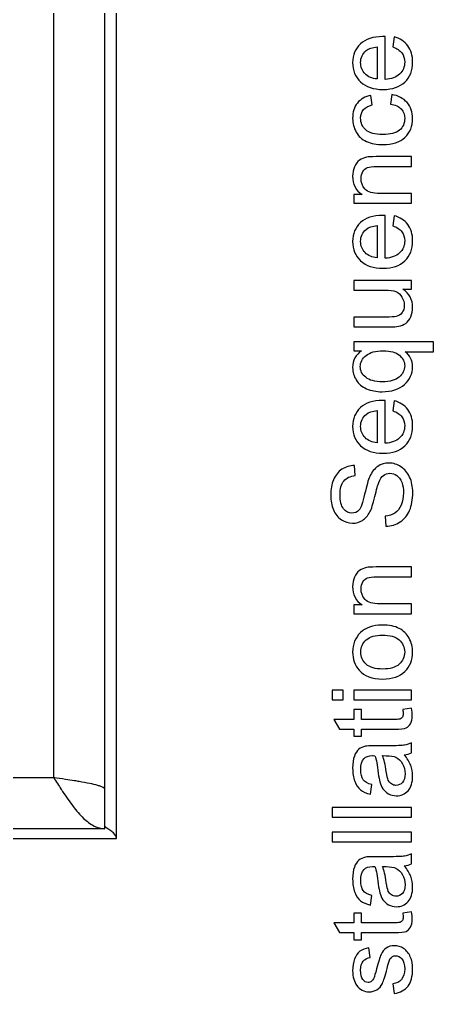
# Model space of a CAD drawing. Header units: millimetres. Extents: x 4086 to 8318, y 123 to 1549.
# Drawn here: x 7048.2 to 7058.74, y 1114.93 to 1139.72 of the extents above; entities that cross this region are included whole.
import ezdxf

# ---------------------------------------------------------------- set-up
doc = ezdxf.new("R2010")
doc.units = ezdxf.units.MM
doc.layers.add('20_ALL_FEATURES', color=7, linetype='Continuous')
doc.layers.add('layer 3', color=7, linetype='Continuous')

msp = doc.modelspace()

# ---------------------------------------------------------------- linework, layer by layer
at = {"layer": '20_ALL_FEATURES', "color": 7, "linetype": 'Continuous'}
for p, q in [((7049.073, 1120.425), (7049.073, 1174.425)), ((7050.673, 1118.875), (7050.673, 1167.875)), ((7050.373, 1119.125), (7050.373, 1167.575)), ((7032.273, 1120.425), (7049.073, 1120.425)), ((7049.289, 1120.088), (7049.299, 1120.073)), ((7050.373, 1119.125), (7030.973, 1119.125)), ((7050.373, 1119.175), (7050.39, 1119.167)), ((7050.396, 1119.16), (7050.373, 1119.175)), ((7030.673, 1118.875), (7050.673, 1118.875))]:
    msp.add_line(p, q, dxfattribs=at)
for centre, radius, start, end in [((7039.669, 1055.959), 65.148, 81.43311, 81.70071), ((7047.558, 1107.56), 12.946, 80.3749, 80.6151), ((7060.096, 1127.21), 12.942, 213.198, 213.3863)]:
    msp.add_arc(centre, radius, start, end, dxfattribs=at)
msp.add_open_spline([(7049.073, 1120.425), (7049.137, 1120.324), (7049.201, 1120.223), (7049.266, 1120.124)], degree=3, dxfattribs=at)
for points, knots in [([(7049.669, 1120.334), (7049.645, 1120.337), (7049.547, 1120.353), (7049.448, 1120.369), (7049.374, 1120.38)], [0, 0, 0, 0, 0.241208, 1, 1, 1, 1]), ([(7050.373, 1120.125), (7050.373, 1120.147), (7050.329, 1120.177), (7050.269, 1120.202), (7050.155, 1120.239), (7049.972, 1120.28), (7049.813, 1120.309), (7049.723, 1120.325)], [0, 0, 0, 0, 0.096452, 0.183265, 0.29768, 0.604596, 1, 1, 1, 1]), ([(7049.299, 1120.073), (7049.385, 1119.944), (7049.549, 1119.704), (7049.809, 1119.397), (7050.077, 1119.183), (7050.28, 1119.125), (7050.373, 1119.125)], [0, 0, 0, 0, 0.314479, 0.58849, 0.813028, 1, 1, 1, 1]), ([(7050.673, 1118.875), (7050.673, 1118.929), (7050.607, 1119.013), (7050.501, 1119.092), (7050.432, 1119.137), (7050.396, 1119.16)], [0, 0, 0, 0, 0.401635, 0.682748, 1, 1, 1, 1])]:
    msp.add_open_spline(points, degree=3, knots=knots, dxfattribs=at)
at = {"layer": 'layer 3'}
for points, knots in [([(7057.701, 1139.019), (7057.701, 1139.019), (7057.735, 1139.276), (7057.735, 1139.276), (7057.735, 1139.276), (7057.884, 1139.236), (7058, 1139.161), (7058.083, 1139.052), (7058.083, 1139.052), (7058.165, 1138.943), (7058.206, 1138.803), (7058.206, 1138.634), (7058.206, 1138.634), (7058.206, 1138.42), (7058.141, 1138.251), (7058.009, 1138.126), (7058.009, 1138.126), (7057.878, 1138.001), (7057.693, 1137.938), (7057.455, 1137.938), (7057.455, 1137.938), (7057.21, 1137.938), (7057.019, 1138.001), (7056.883, 1138.128), (7056.883, 1138.128), (7056.747, 1138.254), (7056.68, 1138.418), (7056.68, 1138.62), (7056.68, 1138.62), (7056.68, 1138.815), (7056.746, 1138.975), (7056.879, 1139.098), (7056.879, 1139.098), (7057.012, 1139.222), (7057.199, 1139.284), (7057.441, 1139.284), (7057.441, 1139.284), (7057.455, 1139.284), (7057.477, 1139.284), (7057.507, 1139.283), (7057.507, 1139.283), (7057.507, 1139.283), (7057.507, 1138.192), (7057.507, 1138.192), (7057.507, 1138.192), (7057.667, 1138.201), (7057.79, 1138.247), (7057.875, 1138.328), (7057.875, 1138.328), (7057.96, 1138.41), (7058.003, 1138.512), (7058.003, 1138.634), (7058.003, 1138.634), (7058.003, 1138.724), (7057.979, 1138.802), (7057.931, 1138.866), (7057.931, 1138.866), (7057.883, 1138.93), (7057.807, 1138.981), (7057.701, 1139.019)], [0, 0, 0, 0, 0.0625, 0.0625, 0.0625, 0.0625, 0.125, 0.125, 0.125, 0.125, 0.1875, 0.1875, 0.1875, 0.1875, 0.25, 0.25, 0.25, 0.25, 0.3125, 0.3125, 0.3125, 0.3125, 0.375, 0.375, 0.375, 0.375, 0.4375, 0.4375, 0.4375, 0.4375, 0.5, 0.5, 0.5, 0.5, 0.5625, 0.5625, 0.5625, 0.5625, 0.625, 0.625, 0.625, 0.625, 0.6875, 0.6875, 0.6875, 0.6875, 0.75, 0.75, 0.75, 0.75, 0.8125, 0.8125, 0.8125, 0.8125, 0.875, 0.875, 0.875, 0.875, 1, 1, 1, 1]), ([(7057.303, 1138.206), (7057.303, 1138.206), (7057.303, 1139.022), (7057.303, 1139.022), (7057.303, 1139.022), (7057.18, 1139.011), (7057.088, 1138.979), (7057.026, 1138.928), (7057.026, 1138.928), (7056.931, 1138.85), (7056.883, 1138.747), (7056.883, 1138.621), (7056.883, 1138.621), (7056.883, 1138.508), (7056.921, 1138.412), (7056.997, 1138.335), (7056.997, 1138.335), (7057.073, 1138.257), (7057.175, 1138.215), (7057.303, 1138.206)], [0, 0, 0, 0, 0.166667, 0.166667, 0.166667, 0.166667, 0.333333, 0.333333, 0.333333, 0.333333, 0.5, 0.5, 0.5, 0.5, 0.666667, 0.666667, 0.666667, 0.666667, 1, 1, 1, 1]), ([(7057.639, 1137.566), (7057.639, 1137.566), (7057.673, 1137.808), (7057.673, 1137.808), (7057.673, 1137.808), (7057.84, 1137.781), (7057.97, 1137.714), (7058.065, 1137.604), (7058.065, 1137.604), (7058.159, 1137.495), (7058.206, 1137.36), (7058.206, 1137.2), (7058.206, 1137.2), (7058.206, 1137), (7058.141, 1136.839), (7058.01, 1136.718), (7058.01, 1136.718), (7057.88, 1136.596), (7057.692, 1136.536), (7057.449, 1136.536), (7057.449, 1136.536), (7057.291, 1136.536), (7057.153, 1136.562), (7057.034, 1136.614), (7057.034, 1136.614), (7056.916, 1136.666), (7056.827, 1136.746), (7056.769, 1136.853), (7056.769, 1136.853), (7056.709, 1136.96), (7056.68, 1137.076), (7056.68, 1137.202), (7056.68, 1137.202), (7056.68, 1137.361), (7056.72, 1137.491), (7056.8, 1137.591), (7056.8, 1137.591), (7056.881, 1137.693), (7056.995, 1137.758), (7057.143, 1137.786), (7057.143, 1137.786), (7057.143, 1137.786), (7057.179, 1137.546), (7057.179, 1137.546), (7057.179, 1137.546), (7057.081, 1137.523), (7057.007, 1137.482), (7056.957, 1137.424), (7056.957, 1137.424), (7056.908, 1137.365), (7056.883, 1137.295), (7056.883, 1137.212), (7056.883, 1137.212), (7056.883, 1137.087), (7056.928, 1136.985), (7057.017, 1136.907), (7057.017, 1136.907), (7057.107, 1136.829), (7057.248, 1136.79), (7057.442, 1136.79), (7057.442, 1136.79), (7057.638, 1136.79), (7057.781, 1136.827), (7057.87, 1136.902), (7057.87, 1136.902), (7057.959, 1136.978), (7058.003, 1137.076), (7058.003, 1137.197), (7058.003, 1137.197), (7058.003, 1137.295), (7057.974, 1137.377), (7057.914, 1137.441), (7057.914, 1137.441), (7057.855, 1137.507), (7057.763, 1137.548), (7057.639, 1137.566)], [0, 0, 0, 0, 0.05, 0.05, 0.05, 0.05, 0.1, 0.1, 0.1, 0.1, 0.15, 0.15, 0.15, 0.15, 0.2, 0.2, 0.2, 0.2, 0.25, 0.25, 0.25, 0.25, 0.3, 0.3, 0.3, 0.3, 0.35, 0.35, 0.35, 0.35, 0.4, 0.4, 0.4, 0.4, 0.45, 0.45, 0.45, 0.45, 0.5, 0.5, 0.5, 0.5, 0.55, 0.55, 0.55, 0.55, 0.6, 0.6, 0.6, 0.6, 0.65, 0.65, 0.65, 0.65, 0.7, 0.7, 0.7, 0.7, 0.75, 0.75, 0.75, 0.75, 0.8, 0.8, 0.8, 0.8, 0.85, 0.85, 0.85, 0.85, 0.9, 0.9, 0.9, 0.9, 1, 1, 1, 1]), ([(7058.175, 1135.04), (7058.175, 1135.04), (7056.711, 1135.04), (7056.711, 1135.04), (7056.711, 1135.04), (7056.711, 1135.04), (7056.711, 1135.263), (7056.711, 1135.263), (7056.711, 1135.263), (7056.711, 1135.263), (7056.919, 1135.263), (7056.919, 1135.263), (7056.919, 1135.263), (7056.759, 1135.37), (7056.68, 1135.525), (7056.68, 1135.728), (7056.68, 1135.728), (7056.68, 1135.816), (7056.696, 1135.897), (7056.727, 1135.971), (7056.727, 1135.971), (7056.759, 1136.045), (7056.801, 1136.1), (7056.852, 1136.137), (7056.852, 1136.137), (7056.903, 1136.174), (7056.964, 1136.199), (7057.035, 1136.214), (7057.035, 1136.214), (7057.081, 1136.223), (7057.161, 1136.228), (7057.276, 1136.228), (7057.276, 1136.228), (7057.276, 1136.228), (7058.175, 1136.228), (7058.175, 1136.228), (7058.175, 1136.228), (7058.175, 1136.228), (7058.175, 1135.979), (7058.175, 1135.979), (7058.175, 1135.979), (7058.175, 1135.979), (7057.286, 1135.979), (7057.286, 1135.979), (7057.286, 1135.979), (7057.184, 1135.979), (7057.109, 1135.97), (7057.059, 1135.951), (7057.059, 1135.951), (7057.009, 1135.931), (7056.969, 1135.897), (7056.939, 1135.848), (7056.939, 1135.848), (7056.909, 1135.799), (7056.894, 1135.741), (7056.894, 1135.675), (7056.894, 1135.675), (7056.894, 1135.57), (7056.928, 1135.479), (7056.995, 1135.403), (7056.995, 1135.403), (7057.062, 1135.326), (7057.189, 1135.288), (7057.376, 1135.288), (7057.376, 1135.288), (7057.376, 1135.288), (7058.175, 1135.288), (7058.175, 1135.288), (7058.175, 1135.288), (7058.175, 1135.288), (7058.175, 1135.04), (7058.175, 1135.04)], [0, 0, 0, 0, 0.052632, 0.052632, 0.052632, 0.052632, 0.105263, 0.105263, 0.105263, 0.105263, 0.157895, 0.157895, 0.157895, 0.157895, 0.210526, 0.210526, 0.210526, 0.210526, 0.263158, 0.263158, 0.263158, 0.263158, 0.315789, 0.315789, 0.315789, 0.315789, 0.368421, 0.368421, 0.368421, 0.368421, 0.421053, 0.421053, 0.421053, 0.421053, 0.473684, 0.473684, 0.473684, 0.473684, 0.526316, 0.526316, 0.526316, 0.526316, 0.578947, 0.578947, 0.578947, 0.578947, 0.631579, 0.631579, 0.631579, 0.631579, 0.684211, 0.684211, 0.684211, 0.684211, 0.736842, 0.736842, 0.736842, 0.736842, 0.789474, 0.789474, 0.789474, 0.789474, 0.842105, 0.842105, 0.842105, 0.842105, 0.894737, 0.894737, 0.894737, 0.894737, 1, 1, 1, 1]), ([(7057.701, 1134.469), (7057.701, 1134.469), (7057.735, 1134.726), (7057.735, 1134.726), (7057.735, 1134.726), (7057.884, 1134.686), (7058, 1134.611), (7058.083, 1134.502), (7058.083, 1134.502), (7058.165, 1134.393), (7058.206, 1134.254), (7058.206, 1134.084), (7058.206, 1134.084), (7058.206, 1133.87), (7058.141, 1133.701), (7058.009, 1133.576), (7058.009, 1133.576), (7057.878, 1133.451), (7057.693, 1133.388), (7057.455, 1133.388), (7057.455, 1133.388), (7057.21, 1133.388), (7057.019, 1133.451), (7056.883, 1133.578), (7056.883, 1133.578), (7056.747, 1133.704), (7056.68, 1133.869), (7056.68, 1134.07), (7056.68, 1134.07), (7056.68, 1134.266), (7056.746, 1134.425), (7056.879, 1134.549), (7056.879, 1134.549), (7057.012, 1134.672), (7057.199, 1134.734), (7057.441, 1134.734), (7057.441, 1134.734), (7057.455, 1134.734), (7057.477, 1134.734), (7057.507, 1134.733), (7057.507, 1134.733), (7057.507, 1134.733), (7057.507, 1133.642), (7057.507, 1133.642), (7057.507, 1133.642), (7057.667, 1133.652), (7057.79, 1133.697), (7057.875, 1133.779), (7057.875, 1133.779), (7057.96, 1133.86), (7058.003, 1133.962), (7058.003, 1134.084), (7058.003, 1134.084), (7058.003, 1134.175), (7057.979, 1134.252), (7057.931, 1134.316), (7057.931, 1134.316), (7057.883, 1134.381), (7057.807, 1134.432), (7057.701, 1134.469)], [0, 0, 0, 0, 0.0625, 0.0625, 0.0625, 0.0625, 0.125, 0.125, 0.125, 0.125, 0.1875, 0.1875, 0.1875, 0.1875, 0.25, 0.25, 0.25, 0.25, 0.3125, 0.3125, 0.3125, 0.3125, 0.375, 0.375, 0.375, 0.375, 0.4375, 0.4375, 0.4375, 0.4375, 0.5, 0.5, 0.5, 0.5, 0.5625, 0.5625, 0.5625, 0.5625, 0.625, 0.625, 0.625, 0.625, 0.6875, 0.6875, 0.6875, 0.6875, 0.75, 0.75, 0.75, 0.75, 0.8125, 0.8125, 0.8125, 0.8125, 0.875, 0.875, 0.875, 0.875, 1, 1, 1, 1]), ([(7057.303, 1133.656), (7057.303, 1133.656), (7057.303, 1134.472), (7057.303, 1134.472), (7057.303, 1134.472), (7057.18, 1134.461), (7057.088, 1134.43), (7057.026, 1134.378), (7057.026, 1134.378), (7056.931, 1134.3), (7056.883, 1134.197), (7056.883, 1134.072), (7056.883, 1134.072), (7056.883, 1133.958), (7056.921, 1133.862), (7056.997, 1133.785), (7056.997, 1133.785), (7057.073, 1133.708), (7057.175, 1133.665), (7057.303, 1133.656)], [0, 0, 0, 0, 0.166667, 0.166667, 0.166667, 0.166667, 0.333333, 0.333333, 0.333333, 0.333333, 0.5, 0.5, 0.5, 0.5, 0.666667, 0.666667, 0.666667, 0.666667, 1, 1, 1, 1]), ([(7058.175, 1132.857), (7058.175, 1132.857), (7057.958, 1132.857), (7057.958, 1132.857), (7057.958, 1132.857), (7058.124, 1132.744), (7058.206, 1132.589), (7058.206, 1132.394), (7058.206, 1132.394), (7058.206, 1132.308), (7058.19, 1132.228), (7058.157, 1132.153), (7058.157, 1132.153), (7058.124, 1132.078), (7058.082, 1132.023), (7058.032, 1131.986), (7058.032, 1131.986), (7057.982, 1131.95), (7057.921, 1131.925), (7057.848, 1131.91), (7057.848, 1131.91), (7057.8, 1131.9), (7057.722, 1131.895), (7057.617, 1131.895), (7057.617, 1131.895), (7057.617, 1131.895), (7056.711, 1131.895), (7056.711, 1131.895), (7056.711, 1131.895), (7056.711, 1131.895), (7056.711, 1132.143), (7056.711, 1132.143), (7056.711, 1132.143), (7056.711, 1132.143), (7057.521, 1132.143), (7057.521, 1132.143), (7057.521, 1132.143), (7057.65, 1132.143), (7057.738, 1132.149), (7057.783, 1132.159), (7057.783, 1132.159), (7057.848, 1132.174), (7057.899, 1132.207), (7057.936, 1132.258), (7057.936, 1132.258), (7057.973, 1132.308), (7057.992, 1132.37), (7057.992, 1132.444), (7057.992, 1132.444), (7057.992, 1132.519), (7057.973, 1132.588), (7057.935, 1132.653), (7057.935, 1132.653), (7057.897, 1132.718), (7057.845, 1132.764), (7057.779, 1132.792), (7057.779, 1132.792), (7057.714, 1132.818), (7057.618, 1132.832), (7057.494, 1132.832), (7057.494, 1132.832), (7057.494, 1132.832), (7056.711, 1132.832), (7056.711, 1132.832), (7056.711, 1132.832), (7056.711, 1132.832), (7056.711, 1133.08), (7056.711, 1133.08), (7056.711, 1133.08), (7056.711, 1133.08), (7058.175, 1133.08), (7058.175, 1133.08), (7058.175, 1133.08), (7058.175, 1133.08), (7058.175, 1132.857), (7058.175, 1132.857)], [0, 0, 0, 0, 0.05, 0.05, 0.05, 0.05, 0.1, 0.1, 0.1, 0.1, 0.15, 0.15, 0.15, 0.15, 0.2, 0.2, 0.2, 0.2, 0.25, 0.25, 0.25, 0.25, 0.3, 0.3, 0.3, 0.3, 0.35, 0.35, 0.35, 0.35, 0.4, 0.4, 0.4, 0.4, 0.45, 0.45, 0.45, 0.45, 0.5, 0.5, 0.5, 0.5, 0.55, 0.55, 0.55, 0.55, 0.6, 0.6, 0.6, 0.6, 0.65, 0.65, 0.65, 0.65, 0.7, 0.7, 0.7, 0.7, 0.75, 0.75, 0.75, 0.75, 0.8, 0.8, 0.8, 0.8, 0.85, 0.85, 0.85, 0.85, 0.9, 0.9, 0.9, 0.9, 1, 1, 1, 1]), ([(7058.737, 1131.264), (7058.737, 1131.264), (7058.018, 1131.264), (7058.018, 1131.264), (7058.018, 1131.264), (7058.072, 1131.225), (7058.117, 1131.171), (7058.153, 1131.102), (7058.153, 1131.102), (7058.189, 1131.033), (7058.206, 1130.959), (7058.206, 1130.881), (7058.206, 1130.881), (7058.206, 1130.708), (7058.137, 1130.559), (7057.999, 1130.433), (7057.999, 1130.433), (7057.86, 1130.308), (7057.67, 1130.245), (7057.429, 1130.245), (7057.429, 1130.245), (7057.283, 1130.245), (7057.151, 1130.271), (7057.034, 1130.322), (7057.034, 1130.322), (7056.918, 1130.373), (7056.83, 1130.447), (7056.77, 1130.544), (7056.77, 1130.544), (7056.71, 1130.64), (7056.68, 1130.747), (7056.68, 1130.862), (7056.68, 1130.862), (7056.68, 1131.043), (7056.755, 1131.185), (7056.907, 1131.289), (7056.907, 1131.289), (7056.907, 1131.289), (7056.711, 1131.289), (7056.711, 1131.289), (7056.711, 1131.289), (7056.711, 1131.289), (7056.711, 1131.512), (7056.711, 1131.512), (7056.711, 1131.512), (7056.711, 1131.512), (7058.737, 1131.512), (7058.737, 1131.512), (7058.737, 1131.512), (7058.737, 1131.512), (7058.737, 1131.264), (7058.737, 1131.264)], [0, 0, 0, 0, 0.071429, 0.071429, 0.071429, 0.071429, 0.142857, 0.142857, 0.142857, 0.142857, 0.214286, 0.214286, 0.214286, 0.214286, 0.285714, 0.285714, 0.285714, 0.285714, 0.357143, 0.357143, 0.357143, 0.357143, 0.428571, 0.428571, 0.428571, 0.428571, 0.5, 0.5, 0.5, 0.5, 0.571429, 0.571429, 0.571429, 0.571429, 0.642857, 0.642857, 0.642857, 0.642857, 0.714286, 0.714286, 0.714286, 0.714286, 0.785714, 0.785714, 0.785714, 0.785714, 0.857143, 0.857143, 0.857143, 0.857143, 1, 1, 1, 1]), ([(7057.439, 1130.499), (7057.627, 1130.499), (7057.768, 1130.539), (7057.862, 1130.618), (7057.862, 1130.618), (7057.956, 1130.697), (7058.003, 1130.791), (7058.003, 1130.902), (7058.003, 1130.902), (7058.003, 1131.008), (7057.959, 1131.098), (7057.869, 1131.175), (7057.869, 1131.175), (7057.779, 1131.251), (7057.643, 1131.289), (7057.461, 1131.289), (7057.461, 1131.289), (7057.266, 1131.289), (7057.12, 1131.249), (7057.022, 1131.169), (7057.022, 1131.169), (7056.923, 1131.088), (7056.874, 1130.994), (7056.874, 1130.885), (7056.874, 1130.885), (7056.874, 1130.778), (7056.92, 1130.686), (7057.011, 1130.612), (7057.011, 1130.612), (7057.103, 1130.537), (7057.245, 1130.499), (7057.439, 1130.499)], [0, 0, 0, 0, 0.111111, 0.111111, 0.111111, 0.111111, 0.222222, 0.222222, 0.222222, 0.222222, 0.333333, 0.333333, 0.333333, 0.333333, 0.444444, 0.444444, 0.444444, 0.444444, 0.555556, 0.555556, 0.555556, 0.555556, 0.666667, 0.666667, 0.666667, 0.666667, 0.777778, 0.777778, 0.777778, 0.777778, 1, 1, 1, 1]), ([(7057.701, 1129.761), (7057.701, 1129.761), (7057.735, 1130.018), (7057.735, 1130.018), (7057.735, 1130.018), (7057.884, 1129.978), (7058, 1129.903), (7058.083, 1129.794), (7058.083, 1129.794), (7058.165, 1129.685), (7058.206, 1129.546), (7058.206, 1129.376), (7058.206, 1129.376), (7058.206, 1129.162), (7058.141, 1128.993), (7058.009, 1128.868), (7058.009, 1128.868), (7057.878, 1128.743), (7057.693, 1128.68), (7057.455, 1128.68), (7057.455, 1128.68), (7057.21, 1128.68), (7057.019, 1128.743), (7056.883, 1128.87), (7056.883, 1128.87), (7056.747, 1128.996), (7056.68, 1129.16), (7056.68, 1129.362), (7056.68, 1129.362), (7056.68, 1129.557), (7056.746, 1129.717), (7056.879, 1129.84), (7056.879, 1129.84), (7057.012, 1129.964), (7057.199, 1130.026), (7057.441, 1130.026), (7057.441, 1130.026), (7057.455, 1130.026), (7057.477, 1130.026), (7057.507, 1130.025), (7057.507, 1130.025), (7057.507, 1130.025), (7057.507, 1128.934), (7057.507, 1128.934), (7057.507, 1128.934), (7057.667, 1128.944), (7057.79, 1128.989), (7057.875, 1129.071), (7057.875, 1129.071), (7057.96, 1129.152), (7058.003, 1129.254), (7058.003, 1129.376), (7058.003, 1129.376), (7058.003, 1129.467), (7057.979, 1129.544), (7057.931, 1129.608), (7057.931, 1129.608), (7057.883, 1129.673), (7057.807, 1129.723), (7057.701, 1129.761)], [0, 0, 0, 0, 0.0625, 0.0625, 0.0625, 0.0625, 0.125, 0.125, 0.125, 0.125, 0.1875, 0.1875, 0.1875, 0.1875, 0.25, 0.25, 0.25, 0.25, 0.3125, 0.3125, 0.3125, 0.3125, 0.375, 0.375, 0.375, 0.375, 0.4375, 0.4375, 0.4375, 0.4375, 0.5, 0.5, 0.5, 0.5, 0.5625, 0.5625, 0.5625, 0.5625, 0.625, 0.625, 0.625, 0.625, 0.6875, 0.6875, 0.6875, 0.6875, 0.75, 0.75, 0.75, 0.75, 0.8125, 0.8125, 0.8125, 0.8125, 0.875, 0.875, 0.875, 0.875, 1, 1, 1, 1]), ([(7057.303, 1128.948), (7057.303, 1128.948), (7057.303, 1129.764), (7057.303, 1129.764), (7057.303, 1129.764), (7057.18, 1129.753), (7057.088, 1129.721), (7057.026, 1129.67), (7057.026, 1129.67), (7056.931, 1129.592), (7056.883, 1129.489), (7056.883, 1129.364), (7056.883, 1129.364), (7056.883, 1129.25), (7056.921, 1129.154), (7056.997, 1129.077), (7056.997, 1129.077), (7057.073, 1129), (7057.175, 1128.957), (7057.303, 1128.948)], [0, 0, 0, 0, 0.166667, 0.166667, 0.166667, 0.166667, 0.333333, 0.333333, 0.333333, 0.333333, 0.5, 0.5, 0.5, 0.5, 0.666667, 0.666667, 0.666667, 0.666667, 1, 1, 1, 1]), ([(7057.526, 1126.823), (7057.526, 1126.823), (7057.504, 1127.075), (7057.504, 1127.075), (7057.504, 1127.075), (7057.605, 1127.086), (7057.689, 1127.114), (7057.754, 1127.158), (7057.754, 1127.158), (7057.819, 1127.201), (7057.872, 1127.269), (7057.912, 1127.361), (7057.912, 1127.361), (7057.952, 1127.453), (7057.972, 1127.556), (7057.972, 1127.671), (7057.972, 1127.671), (7057.972, 1127.773), (7057.957, 1127.863), (7057.927, 1127.941), (7057.927, 1127.941), (7057.896, 1128.019), (7057.854, 1128.077), (7057.801, 1128.115), (7057.801, 1128.115), (7057.748, 1128.153), (7057.69, 1128.172), (7057.628, 1128.172), (7057.628, 1128.172), (7057.565, 1128.172), (7057.51, 1128.154), (7057.462, 1128.117), (7057.462, 1128.117), (7057.415, 1128.081), (7057.376, 1128.02), (7057.343, 1127.935), (7057.343, 1127.935), (7057.323, 1127.881), (7057.29, 1127.761), (7057.245, 1127.575), (7057.245, 1127.575), (7057.2, 1127.39), (7057.159, 1127.26), (7057.119, 1127.186), (7057.119, 1127.186), (7057.068, 1127.089), (7057.005, 1127.018), (7056.93, 1126.971), (7056.93, 1126.971), (7056.856, 1126.923), (7056.771, 1126.9), (7056.679, 1126.9), (7056.679, 1126.9), (7056.576, 1126.9), (7056.481, 1126.929), (7056.392, 1126.987), (7056.392, 1126.987), (7056.303, 1127.044), (7056.236, 1127.129), (7056.19, 1127.24), (7056.19, 1127.24), (7056.144, 1127.351), (7056.121, 1127.475), (7056.121, 1127.611), (7056.121, 1127.611), (7056.121, 1127.76), (7056.145, 1127.892), (7056.193, 1128.007), (7056.193, 1128.007), (7056.241, 1128.121), (7056.312, 1128.209), (7056.406, 1128.271), (7056.406, 1128.271), (7056.5, 1128.332), (7056.606, 1128.365), (7056.725, 1128.37), (7056.725, 1128.37), (7056.725, 1128.37), (7056.745, 1128.113), (7056.745, 1128.113), (7056.745, 1128.113), (7056.617, 1128.099), (7056.521, 1128.053), (7056.456, 1127.973), (7056.456, 1127.973), (7056.39, 1127.894), (7056.358, 1127.776), (7056.358, 1127.621), (7056.358, 1127.621), (7056.358, 1127.459), (7056.388, 1127.341), (7056.447, 1127.267), (7056.447, 1127.267), (7056.506, 1127.193), (7056.578, 1127.156), (7056.661, 1127.156), (7056.661, 1127.156), (7056.734, 1127.156), (7056.794, 1127.183), (7056.841, 1127.235), (7056.841, 1127.235), (7056.887, 1127.287), (7056.936, 1127.421), (7056.985, 1127.638), (7056.985, 1127.638), (7057.034, 1127.855), (7057.077, 1128.004), (7057.113, 1128.085), (7057.113, 1128.085), (7057.167, 1128.202), (7057.236, 1128.289), (7057.319, 1128.345), (7057.319, 1128.345), (7057.402, 1128.401), (7057.497, 1128.429), (7057.605, 1128.429), (7057.605, 1128.429), (7057.713, 1128.429), (7057.814, 1128.398), (7057.909, 1128.337), (7057.909, 1128.337), (7058.004, 1128.275), (7058.078, 1128.187), (7058.13, 1128.072), (7058.13, 1128.072), (7058.183, 1127.957), (7058.209, 1127.827), (7058.209, 1127.683), (7058.209, 1127.683), (7058.209, 1127.501), (7058.182, 1127.348), (7058.129, 1127.225), (7058.129, 1127.225), (7058.076, 1127.101), (7057.996, 1127.004), (7057.889, 1126.934), (7057.889, 1126.934), (7057.782, 1126.864), (7057.661, 1126.827), (7057.526, 1126.823)], [0, 0, 0, 0, 0.027778, 0.027778, 0.027778, 0.027778, 0.055556, 0.055556, 0.055556, 0.055556, 0.083333, 0.083333, 0.083333, 0.083333, 0.111111, 0.111111, 0.111111, 0.111111, 0.138889, 0.138889, 0.138889, 0.138889, 0.166667, 0.166667, 0.166667, 0.166667, 0.194444, 0.194444, 0.194444, 0.194444, 0.222222, 0.222222, 0.222222, 0.222222, 0.25, 0.25, 0.25, 0.25, 0.277778, 0.277778, 0.277778, 0.277778, 0.305556, 0.305556, 0.305556, 0.305556, 0.333333, 0.333333, 0.333333, 0.333333, 0.361111, 0.361111, 0.361111, 0.361111, 0.388889, 0.388889, 0.388889, 0.388889, 0.416667, 0.416667, 0.416667, 0.416667, 0.444444, 0.444444, 0.444444, 0.444444, 0.472222, 0.472222, 0.472222, 0.472222, 0.5, 0.5, 0.5, 0.5, 0.527778, 0.527778, 0.527778, 0.527778, 0.555556, 0.555556, 0.555556, 0.555556, 0.583333, 0.583333, 0.583333, 0.583333, 0.611111, 0.611111, 0.611111, 0.611111, 0.638889, 0.638889, 0.638889, 0.638889, 0.666667, 0.666667, 0.666667, 0.666667, 0.694444, 0.694444, 0.694444, 0.694444, 0.722222, 0.722222, 0.722222, 0.722222, 0.75, 0.75, 0.75, 0.75, 0.777778, 0.777778, 0.777778, 0.777778, 0.805556, 0.805556, 0.805556, 0.805556, 0.833333, 0.833333, 0.833333, 0.833333, 0.861111, 0.861111, 0.861111, 0.861111, 0.888889, 0.888889, 0.888889, 0.888889, 0.916667, 0.916667, 0.916667, 0.916667, 0.944444, 0.944444, 0.944444, 0.944444, 1, 1, 1, 1]), ([(7058.175, 1124.597), (7058.175, 1124.597), (7056.711, 1124.597), (7056.711, 1124.597), (7056.711, 1124.597), (7056.711, 1124.597), (7056.711, 1124.82), (7056.711, 1124.82), (7056.711, 1124.82), (7056.711, 1124.82), (7056.919, 1124.82), (7056.919, 1124.82), (7056.919, 1124.82), (7056.759, 1124.927), (7056.68, 1125.082), (7056.68, 1125.285), (7056.68, 1125.285), (7056.68, 1125.373), (7056.696, 1125.454), (7056.727, 1125.528), (7056.727, 1125.528), (7056.759, 1125.602), (7056.801, 1125.658), (7056.852, 1125.694), (7056.852, 1125.694), (7056.903, 1125.731), (7056.964, 1125.757), (7057.035, 1125.771), (7057.035, 1125.771), (7057.081, 1125.78), (7057.161, 1125.785), (7057.276, 1125.785), (7057.276, 1125.785), (7057.276, 1125.785), (7058.175, 1125.785), (7058.175, 1125.785), (7058.175, 1125.785), (7058.175, 1125.785), (7058.175, 1125.537), (7058.175, 1125.537), (7058.175, 1125.537), (7058.175, 1125.537), (7057.286, 1125.537), (7057.286, 1125.537), (7057.286, 1125.537), (7057.184, 1125.537), (7057.109, 1125.527), (7057.059, 1125.508), (7057.059, 1125.508), (7057.009, 1125.489), (7056.969, 1125.454), (7056.939, 1125.405), (7056.939, 1125.405), (7056.909, 1125.357), (7056.894, 1125.299), (7056.894, 1125.233), (7056.894, 1125.233), (7056.894, 1125.128), (7056.928, 1125.037), (7056.995, 1124.96), (7056.995, 1124.96), (7057.062, 1124.883), (7057.189, 1124.845), (7057.376, 1124.845), (7057.376, 1124.845), (7057.376, 1124.845), (7058.175, 1124.845), (7058.175, 1124.845), (7058.175, 1124.845), (7058.175, 1124.845), (7058.175, 1124.597), (7058.175, 1124.597)], [0, 0, 0, 0, 0.052632, 0.052632, 0.052632, 0.052632, 0.105263, 0.105263, 0.105263, 0.105263, 0.157895, 0.157895, 0.157895, 0.157895, 0.210526, 0.210526, 0.210526, 0.210526, 0.263158, 0.263158, 0.263158, 0.263158, 0.315789, 0.315789, 0.315789, 0.315789, 0.368421, 0.368421, 0.368421, 0.368421, 0.421053, 0.421053, 0.421053, 0.421053, 0.473684, 0.473684, 0.473684, 0.473684, 0.526316, 0.526316, 0.526316, 0.526316, 0.578947, 0.578947, 0.578947, 0.578947, 0.631579, 0.631579, 0.631579, 0.631579, 0.684211, 0.684211, 0.684211, 0.684211, 0.736842, 0.736842, 0.736842, 0.736842, 0.789474, 0.789474, 0.789474, 0.789474, 0.842105, 0.842105, 0.842105, 0.842105, 0.894737, 0.894737, 0.894737, 0.894737, 1, 1, 1, 1]), ([(7057.443, 1122.934), (7057.173, 1122.934), (7056.972, 1123.01), (7056.842, 1123.161), (7056.842, 1123.161), (7056.734, 1123.286), (7056.68, 1123.44), (7056.68, 1123.621), (7056.68, 1123.621), (7056.68, 1123.822), (7056.746, 1123.987), (7056.877, 1124.114), (7056.877, 1124.114), (7057.008, 1124.242), (7057.191, 1124.306), (7057.422, 1124.306), (7057.422, 1124.306), (7057.61, 1124.306), (7057.758, 1124.278), (7057.866, 1124.221), (7057.866, 1124.221), (7057.974, 1124.165), (7058.057, 1124.083), (7058.117, 1123.974), (7058.117, 1123.974), (7058.177, 1123.867), (7058.206, 1123.749), (7058.206, 1123.621), (7058.206, 1123.621), (7058.206, 1123.416), (7058.141, 1123.251), (7058.01, 1123.124), (7058.01, 1123.124), (7057.879, 1122.997), (7057.69, 1122.934), (7057.443, 1122.934)], [0, 0, 0, 0, 0.1, 0.1, 0.1, 0.1, 0.2, 0.2, 0.2, 0.2, 0.3, 0.3, 0.3, 0.3, 0.4, 0.4, 0.4, 0.4, 0.5, 0.5, 0.5, 0.5, 0.6, 0.6, 0.6, 0.6, 0.7, 0.7, 0.7, 0.7, 0.8, 0.8, 0.8, 0.8, 1, 1, 1, 1]), ([(7057.444, 1123.188), (7057.631, 1123.188), (7057.771, 1123.229), (7057.864, 1123.311), (7057.864, 1123.311), (7057.957, 1123.394), (7058.003, 1123.497), (7058.003, 1123.621), (7058.003, 1123.621), (7058.003, 1123.744), (7057.957, 1123.847), (7057.863, 1123.929), (7057.863, 1123.929), (7057.769, 1124.011), (7057.627, 1124.052), (7057.436, 1124.052), (7057.436, 1124.052), (7057.255, 1124.052), (7057.118, 1124.011), (7057.025, 1123.928), (7057.025, 1123.928), (7056.932, 1123.846), (7056.886, 1123.743), (7056.886, 1123.621), (7056.886, 1123.621), (7056.886, 1123.497), (7056.932, 1123.394), (7057.024, 1123.311), (7057.024, 1123.311), (7057.117, 1123.229), (7057.257, 1123.188), (7057.444, 1123.188)], [0, 0, 0, 0, 0.111111, 0.111111, 0.111111, 0.111111, 0.222222, 0.222222, 0.222222, 0.222222, 0.333333, 0.333333, 0.333333, 0.333333, 0.444444, 0.444444, 0.444444, 0.444444, 0.555556, 0.555556, 0.555556, 0.555556, 0.666667, 0.666667, 0.666667, 0.666667, 0.777778, 0.777778, 0.777778, 0.777778, 1, 1, 1, 1]), ([(7056.437, 1122.401), (7056.437, 1122.401), (7056.155, 1122.401), (7056.155, 1122.401), (7056.155, 1122.401), (7056.155, 1122.401), (7056.155, 1122.649), (7056.155, 1122.649), (7056.155, 1122.649), (7056.155, 1122.649), (7056.437, 1122.649), (7056.437, 1122.649), (7056.437, 1122.649), (7056.437, 1122.649), (7056.437, 1122.401), (7056.437, 1122.401)], [0, 0, 0, 0, 0.2, 0.2, 0.2, 0.2, 0.4, 0.4, 0.4, 0.4, 0.6, 0.6, 0.6, 0.6, 1, 1, 1, 1]), ([(7058.175, 1122.401), (7058.175, 1122.401), (7056.711, 1122.401), (7056.711, 1122.401), (7056.711, 1122.401), (7056.711, 1122.401), (7056.711, 1122.649), (7056.711, 1122.649), (7056.711, 1122.649), (7056.711, 1122.649), (7058.175, 1122.649), (7058.175, 1122.649), (7058.175, 1122.649), (7058.175, 1122.649), (7058.175, 1122.401), (7058.175, 1122.401)], [0, 0, 0, 0, 0.2, 0.2, 0.2, 0.2, 0.4, 0.4, 0.4, 0.4, 0.6, 0.6, 0.6, 0.6, 1, 1, 1, 1]), ([(7057.954, 1122.156), (7057.954, 1122.156), (7058.173, 1122.19), (7058.173, 1122.19), (7058.173, 1122.19), (7058.188, 1122.12), (7058.195, 1122.057), (7058.195, 1122.003), (7058.195, 1122.003), (7058.195, 1121.913), (7058.181, 1121.843), (7058.152, 1121.794), (7058.152, 1121.794), (7058.124, 1121.744), (7058.086, 1121.709), (7058.04, 1121.689), (7058.04, 1121.689), (7057.993, 1121.669), (7057.896, 1121.659), (7057.746, 1121.659), (7057.746, 1121.659), (7057.746, 1121.659), (7056.903, 1121.659), (7056.903, 1121.659), (7056.903, 1121.659), (7056.903, 1121.659), (7056.903, 1121.476), (7056.903, 1121.476), (7056.903, 1121.476), (7056.903, 1121.476), (7056.711, 1121.476), (7056.711, 1121.476), (7056.711, 1121.476), (7056.711, 1121.476), (7056.711, 1121.659), (7056.711, 1121.659), (7056.711, 1121.659), (7056.711, 1121.659), (7056.349, 1121.659), (7056.349, 1121.659), (7056.349, 1121.659), (7056.349, 1121.659), (7056.2, 1121.907), (7056.2, 1121.907), (7056.2, 1121.907), (7056.2, 1121.907), (7056.711, 1121.907), (7056.711, 1121.907), (7056.711, 1121.907), (7056.711, 1121.907), (7056.711, 1122.156), (7056.711, 1122.156), (7056.711, 1122.156), (7056.711, 1122.156), (7056.903, 1122.156), (7056.903, 1122.156), (7056.903, 1122.156), (7056.903, 1122.156), (7056.903, 1121.907), (7056.903, 1121.907), (7056.903, 1121.907), (7056.903, 1121.907), (7057.761, 1121.907), (7057.761, 1121.907), (7057.761, 1121.907), (7057.832, 1121.907), (7057.877, 1121.912), (7057.897, 1121.921), (7057.897, 1121.921), (7057.918, 1121.929), (7057.934, 1121.943), (7057.946, 1121.963), (7057.946, 1121.963), (7057.958, 1121.983), (7057.964, 1122.011), (7057.964, 1122.048), (7057.964, 1122.048), (7057.964, 1122.075), (7057.96, 1122.111), (7057.954, 1122.156)], [0, 0, 0, 0, 0.047619, 0.047619, 0.047619, 0.047619, 0.095238, 0.095238, 0.095238, 0.095238, 0.142857, 0.142857, 0.142857, 0.142857, 0.190476, 0.190476, 0.190476, 0.190476, 0.238095, 0.238095, 0.238095, 0.238095, 0.285714, 0.285714, 0.285714, 0.285714, 0.333333, 0.333333, 0.333333, 0.333333, 0.380952, 0.380952, 0.380952, 0.380952, 0.428571, 0.428571, 0.428571, 0.428571, 0.47619, 0.47619, 0.47619, 0.47619, 0.52381, 0.52381, 0.52381, 0.52381, 0.571429, 0.571429, 0.571429, 0.571429, 0.619048, 0.619048, 0.619048, 0.619048, 0.666667, 0.666667, 0.666667, 0.666667, 0.714286, 0.714286, 0.714286, 0.714286, 0.761905, 0.761905, 0.761905, 0.761905, 0.809524, 0.809524, 0.809524, 0.809524, 0.857143, 0.857143, 0.857143, 0.857143, 0.904762, 0.904762, 0.904762, 0.904762, 1, 1, 1, 1]), ([(7057.992, 1121.004), (7058.07, 1120.912), (7058.125, 1120.823), (7058.158, 1120.738), (7058.158, 1120.738), (7058.19, 1120.653), (7058.206, 1120.561), (7058.206, 1120.464), (7058.206, 1120.464), (7058.206, 1120.303), (7058.167, 1120.179), (7058.089, 1120.092), (7058.089, 1120.092), (7058.011, 1120.006), (7057.911, 1119.963), (7057.789, 1119.963), (7057.789, 1119.963), (7057.717, 1119.963), (7057.652, 1119.979), (7057.593, 1120.012), (7057.593, 1120.012), (7057.533, 1120.044), (7057.486, 1120.087), (7057.451, 1120.14), (7057.451, 1120.14), (7057.415, 1120.193), (7057.388, 1120.252), (7057.369, 1120.319), (7057.369, 1120.319), (7057.357, 1120.368), (7057.344, 1120.441), (7057.332, 1120.54), (7057.332, 1120.54), (7057.309, 1120.74), (7057.28, 1120.888), (7057.247, 1120.983), (7057.247, 1120.983), (7057.213, 1120.984), (7057.191, 1120.984), (7057.183, 1120.984), (7057.183, 1120.984), (7057.082, 1120.984), (7057.011, 1120.961), (7056.969, 1120.914), (7056.969, 1120.914), (7056.913, 1120.85), (7056.886, 1120.756), (7056.886, 1120.63), (7056.886, 1120.63), (7056.886, 1120.513), (7056.906, 1120.427), (7056.947, 1120.371), (7056.947, 1120.371), (7056.988, 1120.315), (7057.061, 1120.274), (7057.165, 1120.248), (7057.165, 1120.248), (7057.165, 1120.248), (7057.131, 1120.005), (7057.131, 1120.005), (7057.131, 1120.005), (7057.027, 1120.027), (7056.943, 1120.063), (7056.879, 1120.114), (7056.879, 1120.114), (7056.815, 1120.165), (7056.766, 1120.238), (7056.731, 1120.334), (7056.731, 1120.334), (7056.697, 1120.43), (7056.68, 1120.541), (7056.68, 1120.667), (7056.68, 1120.667), (7056.68, 1120.792), (7056.694, 1120.894), (7056.724, 1120.973), (7056.724, 1120.973), (7056.754, 1121.051), (7056.79, 1121.109), (7056.835, 1121.145), (7056.835, 1121.145), (7056.88, 1121.182), (7056.936, 1121.208), (7057.004, 1121.223), (7057.004, 1121.223), (7057.047, 1121.231), (7057.123, 1121.235), (7057.232, 1121.235), (7057.232, 1121.235), (7057.232, 1121.235), (7057.562, 1121.235), (7057.562, 1121.235), (7057.562, 1121.235), (7057.792, 1121.235), (7057.937, 1121.24), (7057.999, 1121.251), (7057.999, 1121.251), (7058.06, 1121.261), (7058.119, 1121.281), (7058.175, 1121.312), (7058.175, 1121.312), (7058.175, 1121.312), (7058.175, 1121.052), (7058.175, 1121.052), (7058.175, 1121.052), (7058.123, 1121.027), (7058.062, 1121.011), (7057.992, 1121.004)], [0, 0, 0, 0, 0.035714, 0.035714, 0.035714, 0.035714, 0.071429, 0.071429, 0.071429, 0.071429, 0.107143, 0.107143, 0.107143, 0.107143, 0.142857, 0.142857, 0.142857, 0.142857, 0.178571, 0.178571, 0.178571, 0.178571, 0.214286, 0.214286, 0.214286, 0.214286, 0.25, 0.25, 0.25, 0.25, 0.285714, 0.285714, 0.285714, 0.285714, 0.321429, 0.321429, 0.321429, 0.321429, 0.357143, 0.357143, 0.357143, 0.357143, 0.392857, 0.392857, 0.392857, 0.392857, 0.428571, 0.428571, 0.428571, 0.428571, 0.464286, 0.464286, 0.464286, 0.464286, 0.5, 0.5, 0.5, 0.5, 0.535714, 0.535714, 0.535714, 0.535714, 0.571429, 0.571429, 0.571429, 0.571429, 0.607143, 0.607143, 0.607143, 0.607143, 0.642857, 0.642857, 0.642857, 0.642857, 0.678571, 0.678571, 0.678571, 0.678571, 0.714286, 0.714286, 0.714286, 0.714286, 0.75, 0.75, 0.75, 0.75, 0.785714, 0.785714, 0.785714, 0.785714, 0.821429, 0.821429, 0.821429, 0.821429, 0.857143, 0.857143, 0.857143, 0.857143, 0.892857, 0.892857, 0.892857, 0.892857, 0.928571, 0.928571, 0.928571, 0.928571, 1, 1, 1, 1]), ([(7057.442, 1120.984), (7057.478, 1120.894), (7057.509, 1120.758), (7057.535, 1120.578), (7057.535, 1120.578), (7057.549, 1120.475), (7057.566, 1120.403), (7057.584, 1120.361), (7057.584, 1120.361), (7057.603, 1120.318), (7057.629, 1120.286), (7057.664, 1120.263), (7057.664, 1120.263), (7057.699, 1120.24), (7057.738, 1120.228), (7057.782, 1120.228), (7057.782, 1120.228), (7057.847, 1120.228), (7057.902, 1120.253), (7057.946, 1120.303), (7057.946, 1120.303), (7057.99, 1120.353), (7058.012, 1120.427), (7058.012, 1120.523), (7058.012, 1120.523), (7058.012, 1120.619), (7057.991, 1120.704), (7057.949, 1120.779), (7057.949, 1120.779), (7057.908, 1120.853), (7057.851, 1120.908), (7057.779, 1120.943), (7057.779, 1120.943), (7057.723, 1120.97), (7057.641, 1120.983), (7057.532, 1120.983), (7057.532, 1120.983), (7057.532, 1120.983), (7057.442, 1120.984), (7057.442, 1120.984)], [0, 0, 0, 0, 0.090909, 0.090909, 0.090909, 0.090909, 0.181818, 0.181818, 0.181818, 0.181818, 0.272727, 0.272727, 0.272727, 0.272727, 0.363636, 0.363636, 0.363636, 0.363636, 0.454545, 0.454545, 0.454545, 0.454545, 0.545455, 0.545455, 0.545455, 0.545455, 0.636364, 0.636364, 0.636364, 0.636364, 0.727273, 0.727273, 0.727273, 0.727273, 0.818182, 0.818182, 0.818182, 0.818182, 1, 1, 1, 1]), ([(7058.175, 1119.415), (7058.175, 1119.415), (7056.155, 1119.415), (7056.155, 1119.415), (7056.155, 1119.415), (7056.155, 1119.415), (7056.155, 1119.663), (7056.155, 1119.663), (7056.155, 1119.663), (7056.155, 1119.663), (7058.175, 1119.663), (7058.175, 1119.663), (7058.175, 1119.663), (7058.175, 1119.663), (7058.175, 1119.415), (7058.175, 1119.415)], [0, 0, 0, 0, 0.2, 0.2, 0.2, 0.2, 0.4, 0.4, 0.4, 0.4, 0.6, 0.6, 0.6, 0.6, 1, 1, 1, 1]), ([(7058.175, 1118.788), (7058.175, 1118.788), (7056.155, 1118.788), (7056.155, 1118.788), (7056.155, 1118.788), (7056.155, 1118.788), (7056.155, 1119.036), (7056.155, 1119.036), (7056.155, 1119.036), (7056.155, 1119.036), (7058.175, 1119.036), (7058.175, 1119.036), (7058.175, 1119.036), (7058.175, 1119.036), (7058.175, 1118.788), (7058.175, 1118.788)], [0, 0, 0, 0, 0.2, 0.2, 0.2, 0.2, 0.4, 0.4, 0.4, 0.4, 0.6, 0.6, 0.6, 0.6, 1, 1, 1, 1]), ([(7057.992, 1118.181), (7058.07, 1118.089), (7058.125, 1118), (7058.158, 1117.915), (7058.158, 1117.915), (7058.19, 1117.829), (7058.206, 1117.738), (7058.206, 1117.64), (7058.206, 1117.64), (7058.206, 1117.479), (7058.167, 1117.356), (7058.089, 1117.269), (7058.089, 1117.269), (7058.011, 1117.183), (7057.911, 1117.139), (7057.789, 1117.139), (7057.789, 1117.139), (7057.717, 1117.139), (7057.652, 1117.156), (7057.593, 1117.188), (7057.593, 1117.188), (7057.533, 1117.221), (7057.486, 1117.264), (7057.451, 1117.317), (7057.451, 1117.317), (7057.415, 1117.37), (7057.388, 1117.429), (7057.369, 1117.495), (7057.369, 1117.495), (7057.357, 1117.544), (7057.344, 1117.618), (7057.332, 1117.717), (7057.332, 1117.717), (7057.309, 1117.917), (7057.28, 1118.065), (7057.247, 1118.16), (7057.247, 1118.16), (7057.213, 1118.16), (7057.191, 1118.161), (7057.183, 1118.161), (7057.183, 1118.161), (7057.082, 1118.161), (7057.011, 1118.137), (7056.969, 1118.09), (7056.969, 1118.09), (7056.913, 1118.027), (7056.886, 1117.932), (7056.886, 1117.807), (7056.886, 1117.807), (7056.886, 1117.69), (7056.906, 1117.604), (7056.947, 1117.548), (7056.947, 1117.548), (7056.988, 1117.492), (7057.061, 1117.451), (7057.165, 1117.424), (7057.165, 1117.424), (7057.165, 1117.424), (7057.131, 1117.182), (7057.131, 1117.182), (7057.131, 1117.182), (7057.027, 1117.204), (7056.943, 1117.24), (7056.879, 1117.291), (7056.879, 1117.291), (7056.815, 1117.342), (7056.766, 1117.415), (7056.731, 1117.511), (7056.731, 1117.511), (7056.697, 1117.606), (7056.68, 1117.718), (7056.68, 1117.844), (7056.68, 1117.844), (7056.68, 1117.969), (7056.694, 1118.071), (7056.724, 1118.15), (7056.724, 1118.15), (7056.754, 1118.228), (7056.79, 1118.286), (7056.835, 1118.322), (7056.835, 1118.322), (7056.88, 1118.359), (7056.936, 1118.385), (7057.004, 1118.4), (7057.004, 1118.4), (7057.047, 1118.408), (7057.123, 1118.412), (7057.232, 1118.412), (7057.232, 1118.412), (7057.232, 1118.412), (7057.562, 1118.412), (7057.562, 1118.412), (7057.562, 1118.412), (7057.792, 1118.412), (7057.937, 1118.417), (7057.999, 1118.428), (7057.999, 1118.428), (7058.06, 1118.438), (7058.119, 1118.458), (7058.175, 1118.488), (7058.175, 1118.488), (7058.175, 1118.488), (7058.175, 1118.229), (7058.175, 1118.229), (7058.175, 1118.229), (7058.123, 1118.204), (7058.062, 1118.188), (7057.992, 1118.181)], [0, 0, 0, 0, 0.035714, 0.035714, 0.035714, 0.035714, 0.071429, 0.071429, 0.071429, 0.071429, 0.107143, 0.107143, 0.107143, 0.107143, 0.142857, 0.142857, 0.142857, 0.142857, 0.178571, 0.178571, 0.178571, 0.178571, 0.214286, 0.214286, 0.214286, 0.214286, 0.25, 0.25, 0.25, 0.25, 0.285714, 0.285714, 0.285714, 0.285714, 0.321429, 0.321429, 0.321429, 0.321429, 0.357143, 0.357143, 0.357143, 0.357143, 0.392857, 0.392857, 0.392857, 0.392857, 0.428571, 0.428571, 0.428571, 0.428571, 0.464286, 0.464286, 0.464286, 0.464286, 0.5, 0.5, 0.5, 0.5, 0.535714, 0.535714, 0.535714, 0.535714, 0.571429, 0.571429, 0.571429, 0.571429, 0.607143, 0.607143, 0.607143, 0.607143, 0.642857, 0.642857, 0.642857, 0.642857, 0.678571, 0.678571, 0.678571, 0.678571, 0.714286, 0.714286, 0.714286, 0.714286, 0.75, 0.75, 0.75, 0.75, 0.785714, 0.785714, 0.785714, 0.785714, 0.821429, 0.821429, 0.821429, 0.821429, 0.857143, 0.857143, 0.857143, 0.857143, 0.892857, 0.892857, 0.892857, 0.892857, 0.928571, 0.928571, 0.928571, 0.928571, 1, 1, 1, 1]), ([(7057.442, 1118.161), (7057.478, 1118.071), (7057.509, 1117.935), (7057.535, 1117.755), (7057.535, 1117.755), (7057.549, 1117.652), (7057.566, 1117.58), (7057.584, 1117.537), (7057.584, 1117.537), (7057.603, 1117.495), (7057.629, 1117.463), (7057.664, 1117.44), (7057.664, 1117.44), (7057.699, 1117.416), (7057.738, 1117.405), (7057.782, 1117.405), (7057.782, 1117.405), (7057.847, 1117.405), (7057.902, 1117.43), (7057.946, 1117.48), (7057.946, 1117.48), (7057.99, 1117.53), (7058.012, 1117.604), (7058.012, 1117.7), (7058.012, 1117.7), (7058.012, 1117.796), (7057.991, 1117.881), (7057.949, 1117.955), (7057.949, 1117.955), (7057.908, 1118.03), (7057.851, 1118.085), (7057.779, 1118.12), (7057.779, 1118.12), (7057.723, 1118.146), (7057.641, 1118.16), (7057.532, 1118.16), (7057.532, 1118.16), (7057.532, 1118.16), (7057.442, 1118.161), (7057.442, 1118.161)], [0, 0, 0, 0, 0.090909, 0.090909, 0.090909, 0.090909, 0.181818, 0.181818, 0.181818, 0.181818, 0.272727, 0.272727, 0.272727, 0.272727, 0.363636, 0.363636, 0.363636, 0.363636, 0.454545, 0.454545, 0.454545, 0.454545, 0.545455, 0.545455, 0.545455, 0.545455, 0.636364, 0.636364, 0.636364, 0.636364, 0.727273, 0.727273, 0.727273, 0.727273, 0.818182, 0.818182, 0.818182, 0.818182, 1, 1, 1, 1]), ([(7057.954, 1116.979), (7057.954, 1116.979), (7058.173, 1117.013), (7058.173, 1117.013), (7058.173, 1117.013), (7058.188, 1116.943), (7058.195, 1116.881), (7058.195, 1116.826), (7058.195, 1116.826), (7058.195, 1116.736), (7058.181, 1116.667), (7058.152, 1116.617), (7058.152, 1116.617), (7058.124, 1116.568), (7058.086, 1116.533), (7058.04, 1116.513), (7058.04, 1116.513), (7057.993, 1116.492), (7057.896, 1116.482), (7057.746, 1116.482), (7057.746, 1116.482), (7057.746, 1116.482), (7056.903, 1116.482), (7056.903, 1116.482), (7056.903, 1116.482), (7056.903, 1116.482), (7056.903, 1116.299), (7056.903, 1116.299), (7056.903, 1116.299), (7056.903, 1116.299), (7056.711, 1116.299), (7056.711, 1116.299), (7056.711, 1116.299), (7056.711, 1116.299), (7056.711, 1116.482), (7056.711, 1116.482), (7056.711, 1116.482), (7056.711, 1116.482), (7056.349, 1116.482), (7056.349, 1116.482), (7056.349, 1116.482), (7056.349, 1116.482), (7056.2, 1116.731), (7056.2, 1116.731), (7056.2, 1116.731), (7056.2, 1116.731), (7056.711, 1116.731), (7056.711, 1116.731), (7056.711, 1116.731), (7056.711, 1116.731), (7056.711, 1116.979), (7056.711, 1116.979), (7056.711, 1116.979), (7056.711, 1116.979), (7056.903, 1116.979), (7056.903, 1116.979), (7056.903, 1116.979), (7056.903, 1116.979), (7056.903, 1116.731), (7056.903, 1116.731), (7056.903, 1116.731), (7056.903, 1116.731), (7057.761, 1116.731), (7057.761, 1116.731), (7057.761, 1116.731), (7057.832, 1116.731), (7057.877, 1116.735), (7057.897, 1116.744), (7057.897, 1116.744), (7057.918, 1116.752), (7057.934, 1116.766), (7057.946, 1116.786), (7057.946, 1116.786), (7057.958, 1116.806), (7057.964, 1116.834), (7057.964, 1116.871), (7057.964, 1116.871), (7057.964, 1116.898), (7057.96, 1116.934), (7057.954, 1116.979)], [0, 0, 0, 0, 0.047619, 0.047619, 0.047619, 0.047619, 0.095238, 0.095238, 0.095238, 0.095238, 0.142857, 0.142857, 0.142857, 0.142857, 0.190476, 0.190476, 0.190476, 0.190476, 0.238095, 0.238095, 0.238095, 0.238095, 0.285714, 0.285714, 0.285714, 0.285714, 0.333333, 0.333333, 0.333333, 0.333333, 0.380952, 0.380952, 0.380952, 0.380952, 0.428571, 0.428571, 0.428571, 0.428571, 0.47619, 0.47619, 0.47619, 0.47619, 0.52381, 0.52381, 0.52381, 0.52381, 0.571429, 0.571429, 0.571429, 0.571429, 0.619048, 0.619048, 0.619048, 0.619048, 0.666667, 0.666667, 0.666667, 0.666667, 0.714286, 0.714286, 0.714286, 0.714286, 0.761905, 0.761905, 0.761905, 0.761905, 0.809524, 0.809524, 0.809524, 0.809524, 0.857143, 0.857143, 0.857143, 0.857143, 0.904762, 0.904762, 0.904762, 0.904762, 1, 1, 1, 1]), ([(7057.738, 1114.93), (7057.738, 1114.93), (7057.698, 1115.176), (7057.698, 1115.176), (7057.698, 1115.176), (7057.797, 1115.19), (7057.872, 1115.228), (7057.925, 1115.291), (7057.925, 1115.291), (7057.977, 1115.354), (7058.003, 1115.443), (7058.003, 1115.555), (7058.003, 1115.555), (7058.003, 1115.67), (7057.98, 1115.754), (7057.934, 1115.81), (7057.934, 1115.81), (7057.888, 1115.865), (7057.833, 1115.893), (7057.77, 1115.893), (7057.77, 1115.893), (7057.714, 1115.893), (7057.67, 1115.868), (7057.638, 1115.818), (7057.638, 1115.818), (7057.616, 1115.784), (7057.588, 1115.699), (7057.554, 1115.564), (7057.554, 1115.564), (7057.508, 1115.383), (7057.469, 1115.257), (7057.436, 1115.187), (7057.436, 1115.187), (7057.402, 1115.117), (7057.356, 1115.064), (7057.296, 1115.027), (7057.296, 1115.027), (7057.238, 1114.991), (7057.172, 1114.973), (7057.101, 1114.973), (7057.101, 1114.973), (7057.035, 1114.973), (7056.975, 1114.988), (7056.92, 1115.017), (7056.92, 1115.017), (7056.864, 1115.048), (7056.818, 1115.088), (7056.781, 1115.139), (7056.781, 1115.139), (7056.753, 1115.178), (7056.729, 1115.23), (7056.709, 1115.297), (7056.709, 1115.297), (7056.69, 1115.364), (7056.68, 1115.435), (7056.68, 1115.511), (7056.68, 1115.511), (7056.68, 1115.626), (7056.696, 1115.726), (7056.73, 1115.813), (7056.73, 1115.813), (7056.763, 1115.9), (7056.808, 1115.964), (7056.864, 1116.005), (7056.864, 1116.005), (7056.921, 1116.046), (7056.997, 1116.075), (7057.092, 1116.09), (7057.092, 1116.09), (7057.092, 1116.09), (7057.126, 1115.848), (7057.126, 1115.848), (7057.126, 1115.848), (7057.049, 1115.837), (7056.99, 1115.805), (7056.947, 1115.752), (7056.947, 1115.752), (7056.904, 1115.699), (7056.883, 1115.625), (7056.883, 1115.529), (7056.883, 1115.529), (7056.883, 1115.415), (7056.902, 1115.334), (7056.939, 1115.286), (7056.939, 1115.286), (7056.977, 1115.237), (7057.021, 1115.213), (7057.072, 1115.213), (7057.072, 1115.213), (7057.103, 1115.213), (7057.133, 1115.222), (7057.159, 1115.243), (7057.159, 1115.243), (7057.185, 1115.263), (7057.207, 1115.294), (7057.224, 1115.338), (7057.224, 1115.338), (7057.234, 1115.363), (7057.255, 1115.435), (7057.288, 1115.556), (7057.288, 1115.556), (7057.334, 1115.731), (7057.373, 1115.854), (7057.403, 1115.923), (7057.403, 1115.923), (7057.432, 1115.993), (7057.476, 1116.047), (7057.532, 1116.087), (7057.532, 1116.087), (7057.589, 1116.127), (7057.66, 1116.147), (7057.745, 1116.147), (7057.745, 1116.147), (7057.827, 1116.147), (7057.904, 1116.123), (7057.977, 1116.074), (7057.977, 1116.074), (7058.05, 1116.026), (7058.107, 1115.956), (7058.147, 1115.865), (7058.147, 1115.865), (7058.187, 1115.774), (7058.206, 1115.671), (7058.206, 1115.556), (7058.206, 1115.556), (7058.206, 1115.366), (7058.167, 1115.221), (7058.088, 1115.121), (7058.088, 1115.121), (7058.009, 1115.022), (7057.893, 1114.958), (7057.738, 1114.93)], [0, 0, 0, 0, 0.029412, 0.029412, 0.029412, 0.029412, 0.058824, 0.058824, 0.058824, 0.058824, 0.088235, 0.088235, 0.088235, 0.088235, 0.117647, 0.117647, 0.117647, 0.117647, 0.147059, 0.147059, 0.147059, 0.147059, 0.176471, 0.176471, 0.176471, 0.176471, 0.205882, 0.205882, 0.205882, 0.205882, 0.235294, 0.235294, 0.235294, 0.235294, 0.264706, 0.264706, 0.264706, 0.264706, 0.294118, 0.294118, 0.294118, 0.294118, 0.323529, 0.323529, 0.323529, 0.323529, 0.352941, 0.352941, 0.352941, 0.352941, 0.382353, 0.382353, 0.382353, 0.382353, 0.411765, 0.411765, 0.411765, 0.411765, 0.441176, 0.441176, 0.441176, 0.441176, 0.470588, 0.470588, 0.470588, 0.470588, 0.5, 0.5, 0.5, 0.5, 0.529412, 0.529412, 0.529412, 0.529412, 0.558824, 0.558824, 0.558824, 0.558824, 0.588235, 0.588235, 0.588235, 0.588235, 0.617647, 0.617647, 0.617647, 0.617647, 0.647059, 0.647059, 0.647059, 0.647059, 0.676471, 0.676471, 0.676471, 0.676471, 0.705882, 0.705882, 0.705882, 0.705882, 0.735294, 0.735294, 0.735294, 0.735294, 0.764706, 0.764706, 0.764706, 0.764706, 0.794118, 0.794118, 0.794118, 0.794118, 0.823529, 0.823529, 0.823529, 0.823529, 0.852941, 0.852941, 0.852941, 0.852941, 0.882353, 0.882353, 0.882353, 0.882353, 0.911765, 0.911765, 0.911765, 0.911765, 0.941176, 0.941176, 0.941176, 0.941176, 1, 1, 1, 1])]:
    msp.add_open_spline(points, degree=3, knots=knots, dxfattribs=at)

doc.saveas('drawing.dxf')
